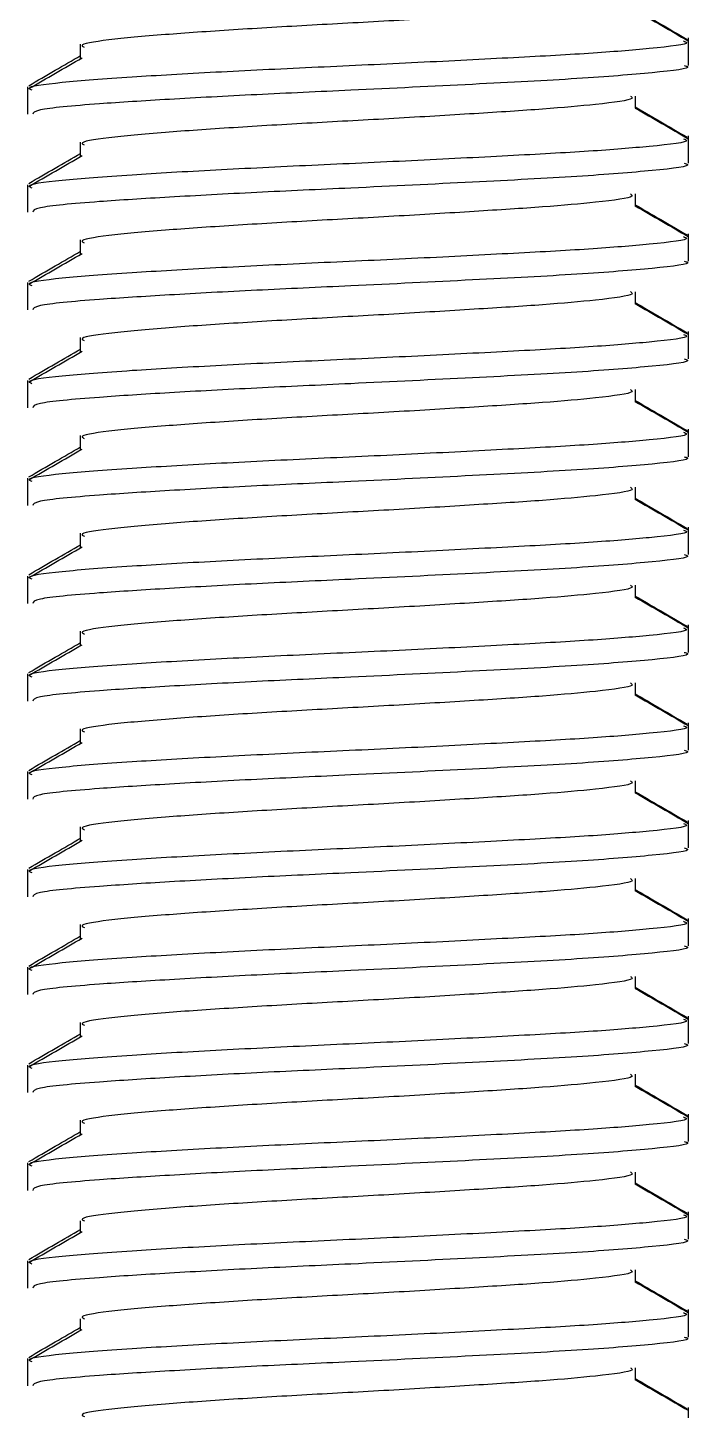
# Model space of a CAD drawing. Header units: millimetres. Extents: x 2529 to 4152, y 1088 to 2073.
# Drawn here: x 4127.45 to 4137.01, y 1146.75 to 1166.69 of the extents above; entities that cross this region are included whole.
import ezdxf

# ---------------------------------------------------------------- set-up
doc = ezdxf.new("R2010")
doc.units = ezdxf.units.MM

# ---------------------------------------------------------------- blocks, each defined once
blk = doc.blocks.new('DI_SAPATA')
at = {"color": 7, "linetype": 'Continuous', "lineweight": 25}
for p, q in [((-62.263, -1.365), (-62.263, -1.761)), ((-52.738, -2.466), (-52.738, -2.071)), ((-62.263, -2.776), (-62.263, -3.172)), ((-52.738, -3.878), (-52.738, -3.483)), ((-62.263, -4.188), (-62.263, -4.583)), ((-52.738, -5.289), (-52.738, -4.894)), ((-62.263, -5.599), (-62.263, -5.994)), ((-52.738, -6.7), (-52.738, -6.305)), ((-62.263, -7.01), (-62.263, -7.406)), ((-52.738, -8.111), (-52.738, -7.716)), ((-62.263, -8.421), (-62.263, -8.817)), ((-52.738, -9.522), (-52.738, -9.127)), ((-62.263, -9.832), (-62.263, -10.228)), ((-52.738, -10.933), (-52.738, -10.538)), ((-62.263, -11.243), (-62.263, -11.639)), ((-52.738, -12.344), (-52.738, -11.949)), ((-62.263, -12.654), (-62.263, -13.05)), ((-52.738, -13.755), (-52.738, -13.36)), ((-62.263, -14.065), (-62.263, -14.461)), ((-52.738, -15.166), (-52.738, -14.771)), ((-62.263, -15.476), (-62.263, -15.872)), ((-52.738, -16.578), (-52.738, -16.183)), ((-62.263, -16.888), (-62.263, -17.283)), ((-52.738, -17.989), (-52.738, -17.594)), ((-62.263, -18.299), (-62.263, -18.694)), ((-52.738, -19.4), (-52.738, -19.005)), ((-62.263, -19.71), (-62.263, -20.106)), ((-52.738, -20.811), (-52.738, -20.416)), ((-62.263, -21.121), (-62.263, -21.517))]:
    blk.add_line(p, q, dxfattribs=at)
for points, knots in [([(-61.429, -0.791), (-61.445, -0.803), (-61.501, -0.843), (-61.029, -0.907), (-60.209, -0.981), (-59.192, -1.045), (-58.034, -1.116), (-56.823, -1.18), (-55.676, -1.248), (-54.625, -1.321), (-53.853, -1.392), (-53.466, -1.456), (-53.539, -1.49), (-53.554, -1.497)], [0, 0, 0, 0, 0.050389, 0.171837, 0.267304, 0.361672, 0.45799, 0.552358, 0.647825, 0.74384, 0.85478, 0.968046, 1, 1, 1, 1]), ([(-61.498, -0.964), (-61.626, -1.038), (-61.88, -1.186), (-62.135, -1.333), (-62.262, -1.407)], [0, 0, 0, 0, 0.500074, 1, 1, 1, 1]), ([(-61.499, -0.949), (-61.621, -1.021), (-61.87, -1.166), (-62.12, -1.311), (-62.246, -1.385)], [0, 0, 0, 0, 0.492314, 1, 1, 1, 1]), ([(-62.193, -1.408), (-62.214, -1.416), (-62.312, -1.453), (-61.816, -1.511), (-60.889, -1.589), (-59.685, -1.653), (-58.294, -1.725), (-56.821, -1.792), (-55.415, -1.86), (-54.122, -1.935), (-53.168, -2.008), (-52.698, -2.073), (-52.78, -2.107), (-52.798, -2.114)], [0, 0, 0, 0, 0.032619, 0.15593, 0.253735, 0.349819, 0.448074, 0.544638, 0.641829, 0.739896, 0.853106, 0.968677, 1, 1, 1, 1]), ([(-53.501, -1.619), (-53.501, -1.594), (-53.501, -1.539), (-53.501, -1.484), (-53.501, -1.454)], [0, 0, 0, 0, 0.463897, 1, 1, 1, 1]), ([(-53.501, -1.663), (-53.501, -1.637), (-53.501, -1.582), (-53.501, -1.527), (-53.501, -1.497)], [0, 0, 0, 0, 0.465958, 1, 1, 1, 1]), ([(-62.205, -1.761), (-62.223, -1.767), (-62.337, -1.802), (-61.825, -1.864), (-60.744, -1.952), (-59.179, -2.033), (-57.529, -2.114), (-56.012, -2.182), (-54.747, -2.251), (-53.616, -2.322), (-52.833, -2.395), (-52.818, -2.445), (-52.812, -2.466)], [0, 0, 0, 0, 0.023631, 0.149941, 0.26903, 0.387024, 0.506433, 0.598729, 0.693132, 0.786132, 0.910896, 1, 1, 1, 1]), ([(-52.756, -2.095), (-52.884, -2.021), (-53.139, -1.873), (-53.395, -1.724), (-53.522, -1.65)], [0, 0, 0, 0, 0.499951, 1, 1, 1, 1]), ([(-52.752, -2.053), (-52.88, -1.979), (-53.13, -1.835), (-53.379, -1.69), (-53.501, -1.619)], [0, 0, 0, 0, 0.5111987, 1, 1, 1, 1]), ([(-61.498, -2.375), (-61.626, -2.449), (-61.88, -2.597), (-62.135, -2.744), (-62.262, -2.818)], [0, 0, 0, 0, 0.500084, 1, 1, 1, 1]), ([(-61.499, -2.36), (-61.621, -2.432), (-61.87, -2.577), (-62.12, -2.722), (-62.246, -2.796)], [0, 0, 0, 0, 0.492323, 1, 1, 1, 1]), ([(-61.499, -2.203), (-61.499, -2.232), (-61.499, -2.291), (-61.499, -2.35), (-61.499, -2.379)], [0, 0, 0, 0, 0.500456, 1, 1, 1, 1]), ([(-61.429, -2.202), (-61.445, -2.214), (-61.501, -2.254), (-61.029, -2.318), (-60.209, -2.392), (-59.192, -2.456), (-58.034, -2.527), (-56.823, -2.591), (-55.676, -2.659), (-54.625, -2.732), (-53.853, -2.803), (-53.466, -2.867), (-53.539, -2.901), (-53.554, -2.908)], [0, 0, 0, 0, 0.050385, 0.171832, 0.267299, 0.361667, 0.457986, 0.552353, 0.64782, 0.743835, 0.854775, 0.968041, 1, 1, 1, 1]), ([(-62.193, -2.819), (-62.214, -2.827), (-62.312, -2.864), (-61.816, -2.923), (-60.889, -3), (-59.685, -3.064), (-58.294, -3.137), (-56.821, -3.203), (-55.415, -3.271), (-54.122, -3.347), (-53.168, -3.419), (-52.698, -3.484), (-52.78, -3.518), (-52.798, -3.525)], [0, 0, 0, 0, 0.032619, 0.15593, 0.253735, 0.349819, 0.448074, 0.544638, 0.641829, 0.739896, 0.853106, 0.968677, 1, 1, 1, 1]), ([(-53.501, -3.03), (-53.501, -3.005), (-53.501, -2.95), (-53.501, -2.895), (-53.501, -2.866)], [0, 0, 0, 0, 0.463854, 1, 1, 1, 1]), ([(-53.501, -3.074), (-53.501, -3.048), (-53.501, -2.993), (-53.501, -2.938), (-53.501, -2.908)], [0, 0, 0, 0, 0.465918, 1, 1, 1, 1]), ([(-62.205, -3.172), (-62.223, -3.178), (-62.337, -3.213), (-61.825, -3.275), (-60.744, -3.363), (-59.179, -3.444), (-57.529, -3.525), (-56.012, -3.593), (-54.747, -3.662), (-53.616, -3.733), (-52.833, -3.806), (-52.818, -3.857), (-52.812, -3.878)], [0, 0, 0, 0, 0.023631, 0.149941, 0.26903, 0.387024, 0.506433, 0.598729, 0.693132, 0.786132, 0.910896, 1, 1, 1, 1]), ([(-52.756, -3.506), (-52.884, -3.432), (-53.139, -3.284), (-53.395, -3.136), (-53.522, -3.061)], [0, 0, 0, 0, 0.4999358, 1, 1, 1, 1]), ([(-52.752, -3.464), (-52.88, -3.39), (-53.13, -3.246), (-53.379, -3.101), (-53.501, -3.03)], [0, 0, 0, 0, 0.511185, 1, 1, 1, 1]), ([(-61.498, -3.786), (-61.626, -3.86), (-61.88, -4.008), (-62.135, -4.155), (-62.262, -4.229)], [0, 0, 0, 0, 0.500094, 1, 1, 1, 1]), ([(-61.499, -3.771), (-61.621, -3.843), (-61.87, -3.988), (-62.12, -4.133), (-62.246, -4.207)], [0, 0, 0, 0, 0.492332, 1, 1, 1, 1]), ([(-61.499, -3.614), (-61.499, -3.643), (-61.499, -3.702), (-61.499, -3.761), (-61.499, -3.79)], [0, 0, 0, 0, 0.500494, 1, 1, 1, 1]), ([(-61.429, -3.613), (-61.445, -3.625), (-61.501, -3.665), (-61.029, -3.729), (-60.209, -3.803), (-59.192, -3.867), (-58.034, -3.938), (-56.823, -4.002), (-55.676, -4.07), (-54.625, -4.143), (-53.853, -4.214), (-53.466, -4.279), (-53.539, -4.312), (-53.554, -4.319)], [0, 0, 0, 0, 0.0503807, 0.1718281, 0.2672949, 0.3616627, 0.457981, 0.5523485, 0.6478156, 0.7438305, 0.8547701, 0.9680364, 1, 1, 1, 1]), ([(-62.193, -4.23), (-62.214, -4.238), (-62.312, -4.275), (-61.816, -4.334), (-60.889, -4.411), (-59.685, -4.476), (-58.294, -4.548), (-56.821, -4.614), (-55.415, -4.682), (-54.122, -4.758), (-53.168, -4.83), (-52.698, -4.895), (-52.78, -4.929), (-52.798, -4.936)], [0, 0, 0, 0, 0.0326192, 0.1559298, 0.2537351, 0.3498191, 0.4480737, 0.5446385, 0.6418294, 0.7398959, 0.8531063, 0.9686771, 1, 1, 1, 1]), ([(-53.501, -4.441), (-53.501, -4.416), (-53.501, -4.361), (-53.501, -4.306), (-53.501, -4.277)], [0, 0, 0, 0, 0.463811, 1, 1, 1, 1]), ([(-53.501, -4.485), (-53.501, -4.459), (-53.501, -4.404), (-53.501, -4.349), (-53.501, -4.319)], [0, 0, 0, 0, 0.465877, 1, 1, 1, 1]), ([(-62.205, -4.583), (-62.223, -4.589), (-62.337, -4.625), (-61.825, -4.686), (-60.744, -4.774), (-59.179, -4.855), (-57.529, -4.936), (-56.012, -5.004), (-54.747, -5.073), (-53.616, -5.144), (-52.833, -5.217), (-52.818, -5.268), (-52.812, -5.289)], [0, 0, 0, 0, 0.023631, 0.149941, 0.26903, 0.387024, 0.506433, 0.598729, 0.693132, 0.786132, 0.910896, 1, 1, 1, 1]), ([(-52.756, -4.917), (-52.884, -4.843), (-53.139, -4.695), (-53.395, -4.547), (-53.522, -4.473)], [0, 0, 0, 0, 0.499921, 1, 1, 1, 1]), ([(-52.752, -4.875), (-52.88, -4.802), (-53.13, -4.657), (-53.379, -4.512), (-53.501, -4.441)], [0, 0, 0, 0, 0.511171, 1, 1, 1, 1]), ([(-61.499, -5.182), (-61.621, -5.254), (-61.87, -5.399), (-62.12, -5.545), (-62.246, -5.618)], [0, 0, 0, 0, 0.492341, 1, 1, 1, 1]), ([(-61.499, -5.025), (-61.499, -5.054), (-61.499, -5.113), (-61.499, -5.172), (-61.499, -5.201)], [0, 0, 0, 0, 0.500532, 1, 1, 1, 1]), ([(-61.429, -5.024), (-61.445, -5.036), (-61.501, -5.076), (-61.029, -5.14), (-60.209, -5.214), (-59.192, -5.278), (-58.034, -5.349), (-56.823, -5.413), (-55.676, -5.481), (-54.625, -5.554), (-53.853, -5.625), (-53.466, -5.69), (-53.539, -5.723), (-53.554, -5.73)], [0, 0, 0, 0, 0.0503764, 0.1718238, 0.2672905, 0.3616582, 0.4579765, 0.5523439, 0.647811, 0.7438258, 0.8547653, 0.9680316, 1, 1, 1, 1]), ([(-61.498, -5.197), (-61.626, -5.271), (-61.88, -5.419), (-62.135, -5.566), (-62.262, -5.64)], [0, 0, 0, 0, 0.500104, 1, 1, 1, 1]), ([(-62.193, -5.641), (-62.214, -5.649), (-62.312, -5.686), (-61.816, -5.745), (-60.889, -5.822), (-59.685, -5.887), (-58.294, -5.959), (-56.821, -6.025), (-55.415, -6.093), (-54.122, -6.169), (-53.168, -6.241), (-52.698, -6.306), (-52.78, -6.34), (-52.798, -6.347)], [0, 0, 0, 0, 0.032619, 0.15593, 0.253735, 0.349819, 0.448074, 0.544638, 0.641829, 0.739896, 0.853106, 0.968677, 1, 1, 1, 1]), ([(-53.501, -5.852), (-53.501, -5.827), (-53.501, -5.772), (-53.501, -5.717), (-53.501, -5.688)], [0, 0, 0, 0, 0.463768, 1, 1, 1, 1]), ([(-53.501, -5.896), (-53.501, -5.87), (-53.501, -5.815), (-53.501, -5.76), (-53.501, -5.731)], [0, 0, 0, 0, 0.465836, 1, 1, 1, 1]), ([(-52.756, -6.328), (-52.884, -6.254), (-53.139, -6.106), (-53.395, -5.958), (-53.522, -5.884)], [0, 0, 0, 0, 0.499906, 1, 1, 1, 1]), ([(-52.752, -6.287), (-52.88, -6.213), (-53.13, -6.068), (-53.379, -5.923), (-53.501, -5.852)], [0, 0, 0, 0, 0.511157, 1, 1, 1, 1]), ([(-62.205, -5.994), (-62.223, -6), (-62.337, -6.036), (-61.825, -6.098), (-60.744, -6.185), (-59.179, -6.266), (-57.529, -6.347), (-56.012, -6.415), (-54.747, -6.484), (-53.616, -6.556), (-52.833, -6.629), (-52.818, -6.679), (-52.812, -6.7)], [0, 0, 0, 0, 0.023631, 0.149941, 0.26903, 0.387024, 0.506433, 0.598729, 0.693132, 0.786132, 0.910896, 1, 1, 1, 1]), ([(-61.499, -6.436), (-61.499, -6.466), (-61.499, -6.524), (-61.499, -6.583), (-61.499, -6.613)], [0, 0, 0, 0, 0.50057, 1, 1, 1, 1]), ([(-61.429, -6.435), (-61.445, -6.447), (-61.501, -6.487), (-61.029, -6.551), (-60.209, -6.625), (-59.192, -6.689), (-58.034, -6.76), (-56.823, -6.824), (-55.676, -6.892), (-54.625, -6.966), (-53.853, -7.037), (-53.466, -7.101), (-53.539, -7.134), (-53.554, -7.141)], [0, 0, 0, 0, 0.050372, 0.171819, 0.267286, 0.361654, 0.457972, 0.552339, 0.647806, 0.743821, 0.854761, 0.968027, 1, 1, 1, 1]), ([(-61.498, -6.609), (-61.626, -6.682), (-61.88, -6.83), (-62.135, -6.978), (-62.262, -7.051)], [0, 0, 0, 0, 0.500114, 1, 1, 1, 1]), ([(-61.499, -6.594), (-61.621, -6.665), (-61.87, -6.81), (-62.12, -6.956), (-62.246, -7.029)], [0, 0, 0, 0, 0.4923497, 1, 1, 1, 1]), ([(-62.193, -7.053), (-62.214, -7.06), (-62.312, -7.097), (-61.816, -7.156), (-60.889, -7.233), (-59.685, -7.298), (-58.294, -7.37), (-56.821, -7.436), (-55.415, -7.505), (-54.122, -7.58), (-53.168, -7.652), (-52.698, -7.718), (-52.78, -7.751), (-52.798, -7.758)], [0, 0, 0, 0, 0.032619, 0.15593, 0.253735, 0.349819, 0.448074, 0.544638, 0.641829, 0.739896, 0.853106, 0.968677, 1, 1, 1, 1]), ([(-53.501, -7.264), (-53.501, -7.238), (-53.501, -7.183), (-53.501, -7.128), (-53.501, -7.099)], [0, 0, 0, 0, 0.4637252, 1, 1, 1, 1]), ([(-53.501, -7.307), (-53.501, -7.281), (-53.501, -7.226), (-53.501, -7.171), (-53.501, -7.142)], [0, 0, 0, 0, 0.465796, 1, 1, 1, 1]), ([(-52.756, -7.739), (-52.884, -7.665), (-53.139, -7.517), (-53.395, -7.369), (-53.522, -7.295)], [0, 0, 0, 0, 0.4998906, 1, 1, 1, 1]), ([(-52.752, -7.698), (-52.88, -7.624), (-53.13, -7.479), (-53.379, -7.334), (-53.501, -7.264)], [0, 0, 0, 0, 0.5111426, 1, 1, 1, 1]), ([(-62.205, -7.406), (-62.223, -7.411), (-62.337, -7.447), (-61.825, -7.509), (-60.744, -7.596), (-59.179, -7.677), (-57.529, -7.759), (-56.012, -7.826), (-54.747, -7.895), (-53.616, -7.967), (-52.833, -8.04), (-52.818, -8.09), (-52.812, -8.111)], [0, 0, 0, 0, 0.0236313, 0.1499406, 0.2690299, 0.3870235, 0.5064325, 0.5987294, 0.6931318, 0.7861324, 0.9108964, 1, 1, 1, 1]), ([(-61.499, -7.847), (-61.499, -7.877), (-61.499, -7.936), (-61.499, -7.994), (-61.499, -8.024)], [0, 0, 0, 0, 0.5006081, 1, 1, 1, 1]), ([(-61.429, -7.847), (-61.445, -7.858), (-61.501, -7.898), (-61.029, -7.962), (-60.209, -8.036), (-59.192, -8.1), (-58.034, -8.171), (-56.823, -8.235), (-55.676, -8.303), (-54.625, -8.377), (-53.853, -8.448), (-53.466, -8.512), (-53.539, -8.545), (-53.555, -8.553)], [0, 0, 0, 0, 0.0503678, 0.171815, 0.2672817, 0.3616493, 0.4579675, 0.5523348, 0.6478018, 0.7438164, 0.8547559, 0.968022, 1, 1, 1, 1]), ([(-61.498, -8.02), (-61.626, -8.094), (-61.88, -8.241), (-62.135, -8.389), (-62.262, -8.462)], [0, 0, 0, 0, 0.500123, 1, 1, 1, 1]), ([(-61.499, -8.005), (-61.621, -8.076), (-61.87, -8.222), (-62.12, -8.367), (-62.246, -8.44)], [0, 0, 0, 0, 0.492359, 1, 1, 1, 1]), ([(-62.193, -8.464), (-62.214, -8.471), (-62.312, -8.508), (-61.816, -8.567), (-60.889, -8.644), (-59.685, -8.709), (-58.294, -8.781), (-56.821, -8.847), (-55.415, -8.916), (-54.122, -8.991), (-53.168, -9.063), (-52.698, -9.129), (-52.78, -9.162), (-52.798, -9.169)], [0, 0, 0, 0, 0.032619, 0.15593, 0.253735, 0.349819, 0.448074, 0.544638, 0.641829, 0.739896, 0.853106, 0.968677, 1, 1, 1, 1]), ([(-53.501, -8.675), (-53.501, -8.649), (-53.501, -8.594), (-53.501, -8.539), (-53.501, -8.51)], [0, 0, 0, 0, 0.463682, 1, 1, 1, 1]), ([(-53.501, -8.718), (-53.501, -8.692), (-53.501, -8.637), (-53.501, -8.582), (-53.501, -8.553)], [0, 0, 0, 0, 0.465755, 1, 1, 1, 1]), ([(-52.756, -9.15), (-52.884, -9.076), (-53.139, -8.928), (-53.395, -8.78), (-53.522, -8.706)], [0, 0, 0, 0, 0.499876, 1, 1, 1, 1]), ([(-52.752, -9.109), (-52.88, -9.035), (-53.13, -8.89), (-53.379, -8.745), (-53.501, -8.675)], [0, 0, 0, 0, 0.511129, 1, 1, 1, 1]), ([(-62.205, -8.817), (-62.223, -8.822), (-62.337, -8.858), (-61.825, -8.92), (-60.744, -9.007), (-59.179, -9.088), (-57.529, -9.17), (-56.012, -9.237), (-54.747, -9.307), (-53.616, -9.378), (-52.833, -9.451), (-52.818, -9.501), (-52.812, -9.522)], [0, 0, 0, 0, 0.0236313, 0.1499406, 0.2690299, 0.3870235, 0.5064325, 0.5987294, 0.6931318, 0.7861324, 0.9108964, 1, 1, 1, 1]), ([(-61.499, -9.258), (-61.499, -9.288), (-61.499, -9.347), (-61.499, -9.405), (-61.499, -9.435)], [0, 0, 0, 0, 0.500646, 1, 1, 1, 1]), ([(-61.429, -9.258), (-61.445, -9.269), (-61.501, -9.309), (-61.029, -9.373), (-60.209, -9.447), (-59.192, -9.512), (-58.034, -9.582), (-56.823, -9.647), (-55.676, -9.714), (-54.625, -9.788), (-53.853, -9.859), (-53.466, -9.923), (-53.539, -9.956), (-53.555, -9.964)], [0, 0, 0, 0, 0.050363, 0.171811, 0.267277, 0.361645, 0.457963, 0.55233, 0.647797, 0.743812, 0.854751, 0.968017, 1, 1, 1, 1]), ([(-61.498, -9.431), (-61.626, -9.505), (-61.88, -9.652), (-62.135, -9.8), (-62.262, -9.874)], [0, 0, 0, 0, 0.500133, 1, 1, 1, 1]), ([(-61.499, -9.416), (-61.621, -9.487), (-61.87, -9.633), (-62.12, -9.778), (-62.246, -9.852)], [0, 0, 0, 0, 0.492368, 1, 1, 1, 1]), ([(-62.193, -9.875), (-62.214, -9.883), (-62.312, -9.919), (-61.816, -9.978), (-60.889, -10.055), (-59.685, -10.12), (-58.294, -10.192), (-56.821, -10.258), (-55.415, -10.327), (-54.122, -10.402), (-53.168, -10.474), (-52.698, -10.54), (-52.78, -10.573), (-52.798, -10.581)], [0, 0, 0, 0, 0.032619, 0.15593, 0.253735, 0.349819, 0.448074, 0.544638, 0.641829, 0.739896, 0.853106, 0.968677, 1, 1, 1, 1]), ([(-53.501, -10.086), (-53.501, -10.06), (-53.501, -10.005), (-53.501, -9.951), (-53.501, -9.921)], [0, 0, 0, 0, 0.4636393, 1, 1, 1, 1]), ([(-53.501, -10.129), (-53.501, -10.104), (-53.501, -10.048), (-53.501, -9.993), (-53.501, -9.964)], [0, 0, 0, 0, 0.465714, 1, 1, 1, 1]), ([(-52.756, -10.561), (-52.884, -10.487), (-53.139, -10.339), (-53.395, -10.191), (-53.522, -10.117)], [0, 0, 0, 0, 0.49986, 1, 1, 1, 1]), ([(-52.752, -10.52), (-52.88, -10.446), (-53.13, -10.301), (-53.379, -10.157), (-53.501, -10.086)], [0, 0, 0, 0, 0.511114, 1, 1, 1, 1]), ([(-62.205, -10.228), (-62.223, -10.233), (-62.337, -10.269), (-61.825, -10.331), (-60.744, -10.419), (-59.179, -10.5), (-57.529, -10.581), (-56.012, -10.648), (-54.747, -10.718), (-53.616, -10.789), (-52.833, -10.862), (-52.818, -10.912), (-52.812, -10.933)], [0, 0, 0, 0, 0.0236313, 0.1499406, 0.2690299, 0.3870235, 0.5064325, 0.5987294, 0.6931318, 0.7861324, 0.9108964, 1, 1, 1, 1]), ([(-61.499, -10.669), (-61.499, -10.699), (-61.499, -10.758), (-61.499, -10.817), (-61.499, -10.846)], [0, 0, 0, 0, 0.500684, 1, 1, 1, 1]), ([(-61.429, -10.669), (-61.445, -10.681), (-61.501, -10.72), (-61.029, -10.784), (-60.209, -10.859), (-59.192, -10.923), (-58.034, -10.993), (-56.823, -11.058), (-55.676, -11.125), (-54.625, -11.199), (-53.853, -11.27), (-53.466, -11.334), (-53.539, -11.367), (-53.555, -11.375)], [0, 0, 0, 0, 0.050359, 0.171806, 0.267273, 0.36164, 0.457958, 0.552326, 0.647792, 0.743807, 0.854746, 0.968012, 1, 1, 1, 1]), ([(-61.498, -10.842), (-61.626, -10.916), (-61.88, -11.063), (-62.135, -11.211), (-62.262, -11.285)], [0, 0, 0, 0, 0.500143, 1, 1, 1, 1]), ([(-61.499, -10.827), (-61.621, -10.898), (-61.87, -11.044), (-62.12, -11.189), (-62.246, -11.263)], [0, 0, 0, 0, 0.492376, 1, 1, 1, 1]), ([(-62.193, -11.286), (-62.214, -11.294), (-62.312, -11.33), (-61.816, -11.389), (-60.889, -11.466), (-59.685, -11.531), (-58.294, -11.603), (-56.821, -11.67), (-55.415, -11.738), (-54.122, -11.813), (-53.168, -11.886), (-52.698, -11.951), (-52.78, -11.984), (-52.798, -11.992)], [0, 0, 0, 0, 0.032619, 0.15593, 0.253735, 0.349819, 0.448074, 0.544638, 0.641829, 0.739896, 0.853106, 0.968677, 1, 1, 1, 1]), ([(-53.501, -11.497), (-53.501, -11.471), (-53.501, -11.417), (-53.501, -11.362), (-53.501, -11.332)], [0, 0, 0, 0, 0.463596, 1, 1, 1, 1]), ([(-52.756, -11.972), (-52.884, -11.898), (-53.139, -11.75), (-53.395, -11.602), (-53.522, -11.528)], [0, 0, 0, 0, 0.499845, 1, 1, 1, 1]), ([(-53.501, -11.54), (-53.501, -11.515), (-53.501, -11.46), (-53.501, -11.404), (-53.501, -11.375)], [0, 0, 0, 0, 0.465674, 1, 1, 1, 1]), ([(-52.752, -11.931), (-52.88, -11.857), (-53.13, -11.712), (-53.379, -11.568), (-53.501, -11.497)], [0, 0, 0, 0, 0.5111005, 1, 1, 1, 1]), ([(-62.205, -11.639), (-62.223, -11.645), (-62.337, -11.68), (-61.825, -11.742), (-60.744, -11.83), (-59.179, -11.911), (-57.529, -11.992), (-56.012, -12.06), (-54.747, -12.129), (-53.616, -12.2), (-52.833, -12.273), (-52.818, -12.323), (-52.812, -12.344)], [0, 0, 0, 0, 0.023631, 0.149941, 0.26903, 0.387024, 0.506433, 0.598729, 0.693132, 0.786132, 0.910896, 1, 1, 1, 1]), ([(-61.499, -12.081), (-61.499, -12.11), (-61.499, -12.169), (-61.499, -12.228), (-61.499, -12.257)], [0, 0, 0, 0, 0.5007219, 1, 1, 1, 1]), ([(-61.429, -12.08), (-61.445, -12.092), (-61.501, -12.132), (-61.029, -12.195), (-60.209, -12.27), (-59.192, -12.334), (-58.034, -12.405), (-56.823, -12.469), (-55.676, -12.537), (-54.625, -12.61), (-53.853, -12.681), (-53.466, -12.745), (-53.539, -12.779), (-53.555, -12.786)], [0, 0, 0, 0, 0.050355, 0.171802, 0.267268, 0.361636, 0.457954, 0.552321, 0.647788, 0.743802, 0.854742, 0.968008, 1, 1, 1, 1]), ([(-61.498, -12.253), (-61.626, -12.327), (-61.88, -12.475), (-62.135, -12.622), (-62.262, -12.696)], [0, 0, 0, 0, 0.5001532, 1, 1, 1, 1]), ([(-61.499, -12.238), (-61.621, -12.31), (-61.87, -12.455), (-62.12, -12.6), (-62.246, -12.674)], [0, 0, 0, 0, 0.492385, 1, 1, 1, 1]), ([(-62.193, -12.697), (-62.214, -12.705), (-62.312, -12.742), (-61.816, -12.8), (-60.889, -12.878), (-59.685, -12.942), (-58.294, -13.014), (-56.821, -13.081), (-55.415, -13.149), (-54.122, -13.224), (-53.168, -13.297), (-52.698, -13.362), (-52.78, -13.396), (-52.798, -13.403)], [0, 0, 0, 0, 0.0326192, 0.1559298, 0.2537351, 0.3498191, 0.4480737, 0.5446385, 0.6418294, 0.7398959, 0.8531063, 0.9686771, 1, 1, 1, 1]), ([(-53.501, -12.908), (-53.501, -12.883), (-53.501, -12.828), (-53.501, -12.773), (-53.501, -12.743)], [0, 0, 0, 0, 0.463554, 1, 1, 1, 1]), ([(-52.756, -13.384), (-52.884, -13.31), (-53.139, -13.162), (-53.395, -13.013), (-53.522, -12.939)], [0, 0, 0, 0, 0.49983, 1, 1, 1, 1]), ([(-53.501, -12.951), (-53.501, -12.926), (-53.501, -12.871), (-53.501, -12.816), (-53.501, -12.786)], [0, 0, 0, 0, 0.465633, 1, 1, 1, 1]), ([(-52.752, -13.342), (-52.88, -13.268), (-53.13, -13.124), (-53.379, -12.979), (-53.501, -12.908)], [0, 0, 0, 0, 0.511086, 1, 1, 1, 1]), ([(-62.205, -13.05), (-62.223, -13.056), (-62.337, -13.091), (-61.825, -13.153), (-60.744, -13.241), (-59.179, -13.322), (-57.529, -13.403), (-56.012, -13.471), (-54.747, -13.54), (-53.616, -13.611), (-52.833, -13.684), (-52.818, -13.734), (-52.812, -13.755)], [0, 0, 0, 0, 0.023631, 0.149941, 0.26903, 0.387024, 0.506433, 0.598729, 0.693132, 0.786132, 0.910896, 1, 1, 1, 1]), ([(-61.499, -13.492), (-61.499, -13.521), (-61.499, -13.58), (-61.499, -13.639), (-61.499, -13.668)], [0, 0, 0, 0, 0.50076, 1, 1, 1, 1]), ([(-61.429, -13.491), (-61.445, -13.503), (-61.501, -13.543), (-61.029, -13.607), (-60.209, -13.681), (-59.192, -13.745), (-58.034, -13.816), (-56.823, -13.88), (-55.676, -13.948), (-54.625, -14.021), (-53.853, -14.092), (-53.466, -14.156), (-53.539, -14.19), (-53.555, -14.197)], [0, 0, 0, 0, 0.050351, 0.171798, 0.267264, 0.361631, 0.457949, 0.552316, 0.647783, 0.743798, 0.854737, 0.968003, 1, 1, 1, 1]), ([(-61.498, -13.664), (-61.626, -13.738), (-61.88, -13.886), (-62.135, -14.033), (-62.262, -14.107)], [0, 0, 0, 0, 0.500163, 1, 1, 1, 1]), ([(-61.499, -13.649), (-61.621, -13.721), (-61.87, -13.866), (-62.12, -14.011), (-62.246, -14.085)], [0, 0, 0, 0, 0.492394, 1, 1, 1, 1]), ([(-62.193, -14.108), (-62.214, -14.116), (-62.312, -14.153), (-61.816, -14.211), (-60.889, -14.289), (-59.685, -14.353), (-58.294, -14.425), (-56.821, -14.492), (-55.415, -14.56), (-54.122, -14.635), (-53.168, -14.708), (-52.698, -14.773), (-52.78, -14.807), (-52.798, -14.814)], [0, 0, 0, 0, 0.032619, 0.15593, 0.253735, 0.349819, 0.448074, 0.544638, 0.641829, 0.739896, 0.853106, 0.968677, 1, 1, 1, 1]), ([(-53.501, -14.319), (-53.501, -14.294), (-53.501, -14.239), (-53.501, -14.184), (-53.501, -14.154)], [0, 0, 0, 0, 0.463511, 1, 1, 1, 1]), ([(-52.756, -14.795), (-52.884, -14.721), (-53.139, -14.573), (-53.395, -14.424), (-53.522, -14.35)], [0, 0, 0, 0, 0.499815, 1, 1, 1, 1]), ([(-53.501, -14.363), (-53.501, -14.337), (-53.501, -14.282), (-53.501, -14.227), (-53.501, -14.197)], [0, 0, 0, 0, 0.465593, 1, 1, 1, 1]), ([(-52.752, -14.753), (-52.88, -14.679), (-53.13, -14.535), (-53.379, -14.39), (-53.501, -14.319)], [0, 0, 0, 0, 0.511072, 1, 1, 1, 1]), ([(-62.205, -14.461), (-62.223, -14.467), (-62.337, -14.502), (-61.825, -14.564), (-60.744, -14.652), (-59.179, -14.733), (-57.529, -14.814), (-56.012, -14.882), (-54.747, -14.951), (-53.616, -15.022), (-52.833, -15.095), (-52.818, -15.145), (-52.812, -15.166)], [0, 0, 0, 0, 0.023631, 0.149941, 0.26903, 0.387024, 0.506433, 0.598729, 0.693132, 0.786132, 0.910896, 1, 1, 1, 1]), ([(-61.499, -14.903), (-61.499, -14.932), (-61.499, -14.991), (-61.499, -15.05), (-61.499, -15.079)], [0, 0, 0, 0, 0.500798, 1, 1, 1, 1]), ([(-61.429, -14.902), (-61.445, -14.914), (-61.501, -14.954), (-61.029, -15.018), (-60.209, -15.092), (-59.192, -15.156), (-58.034, -15.227), (-56.823, -15.291), (-55.676, -15.359), (-54.625, -15.432), (-53.853, -15.503), (-53.466, -15.568), (-53.539, -15.601), (-53.555, -15.608)], [0, 0, 0, 0, 0.050346, 0.171793, 0.26726, 0.361627, 0.457945, 0.552312, 0.647779, 0.743793, 0.854732, 0.967998, 1, 1, 1, 1]), ([(-61.498, -15.075), (-61.626, -15.149), (-61.88, -15.297), (-62.135, -15.444), (-62.262, -15.518)], [0, 0, 0, 0, 0.500173, 1, 1, 1, 1]), ([(-61.499, -15.06), (-61.621, -15.132), (-61.87, -15.277), (-62.12, -15.422), (-62.246, -15.496)], [0, 0, 0, 0, 0.492403, 1, 1, 1, 1]), ([(-62.193, -15.519), (-62.214, -15.527), (-62.312, -15.564), (-61.816, -15.623), (-60.889, -15.7), (-59.685, -15.764), (-58.294, -15.837), (-56.821, -15.903), (-55.415, -15.971), (-54.122, -16.047), (-53.168, -16.119), (-52.698, -16.184), (-52.78, -16.218), (-52.798, -16.225)], [0, 0, 0, 0, 0.0326192, 0.1559298, 0.2537351, 0.3498191, 0.4480737, 0.5446385, 0.6418294, 0.7398959, 0.8531063, 0.9686771, 1, 1, 1, 1]), ([(-53.501, -15.73), (-53.501, -15.705), (-53.501, -15.65), (-53.501, -15.595), (-53.501, -15.566)], [0, 0, 0, 0, 0.463468, 1, 1, 1, 1]), ([(-53.501, -15.774), (-53.501, -15.748), (-53.501, -15.693), (-53.501, -15.638), (-53.501, -15.608)], [0, 0, 0, 0, 0.465552, 1, 1, 1, 1]), ([(-52.752, -16.164), (-52.88, -16.09), (-53.13, -15.946), (-53.379, -15.801), (-53.501, -15.73)], [0, 0, 0, 0, 0.511058, 1, 1, 1, 1]), ([(-62.205, -15.872), (-62.223, -15.878), (-62.337, -15.913), (-61.825, -15.975), (-60.744, -16.063), (-59.179, -16.144), (-57.529, -16.225), (-56.012, -16.293), (-54.747, -16.362), (-53.616, -16.433), (-52.833, -16.506), (-52.818, -16.557), (-52.812, -16.578)], [0, 0, 0, 0, 0.023631, 0.149941, 0.26903, 0.387024, 0.506433, 0.598729, 0.693132, 0.786132, 0.910896, 1, 1, 1, 1]), ([(-52.756, -16.206), (-52.884, -16.132), (-53.139, -15.984), (-53.395, -15.836), (-53.522, -15.761)], [0, 0, 0, 0, 0.4998, 1, 1, 1, 1]), ([(-61.499, -16.314), (-61.499, -16.343), (-61.499, -16.402), (-61.499, -16.461), (-61.499, -16.49)], [0, 0, 0, 0, 0.500836, 1, 1, 1, 1]), ([(-61.429, -16.313), (-61.445, -16.325), (-61.501, -16.365), (-61.029, -16.429), (-60.209, -16.503), (-59.192, -16.567), (-58.034, -16.638), (-56.823, -16.702), (-55.676, -16.77), (-54.625, -16.843), (-53.853, -16.914), (-53.466, -16.979), (-53.539, -17.012), (-53.555, -17.019)], [0, 0, 0, 0, 0.050342, 0.171789, 0.267255, 0.361622, 0.45794, 0.552307, 0.647774, 0.743788, 0.854727, 0.967993, 1, 1, 1, 1]), ([(-61.498, -16.486), (-61.626, -16.56), (-61.88, -16.708), (-62.135, -16.855), (-62.262, -16.929)], [0, 0, 0, 0, 0.500183, 1, 1, 1, 1]), ([(-61.499, -16.471), (-61.621, -16.543), (-61.87, -16.688), (-62.12, -16.833), (-62.246, -16.907)], [0, 0, 0, 0, 0.492412, 1, 1, 1, 1]), ([(-62.193, -16.93), (-62.214, -16.938), (-62.312, -16.975), (-61.816, -17.034), (-60.889, -17.111), (-59.685, -17.176), (-58.294, -17.248), (-56.821, -17.314), (-55.415, -17.382), (-54.122, -17.458), (-53.168, -17.53), (-52.698, -17.595), (-52.78, -17.629), (-52.798, -17.636)], [0, 0, 0, 0, 0.032619, 0.15593, 0.253735, 0.349819, 0.448074, 0.544638, 0.641829, 0.739896, 0.853106, 0.968677, 1, 1, 1, 1]), ([(-53.501, -17.141), (-53.501, -17.116), (-53.501, -17.061), (-53.501, -17.006), (-53.501, -16.977)], [0, 0, 0, 0, 0.463425, 1, 1, 1, 1]), ([(-53.501, -17.185), (-53.501, -17.159), (-53.501, -17.104), (-53.501, -17.049), (-53.501, -17.019)], [0, 0, 0, 0, 0.465511, 1, 1, 1, 1]), ([(-52.752, -17.575), (-52.88, -17.502), (-53.13, -17.357), (-53.379, -17.212), (-53.501, -17.141)], [0, 0, 0, 0, 0.511044, 1, 1, 1, 1]), ([(-62.205, -17.283), (-62.223, -17.289), (-62.337, -17.325), (-61.825, -17.386), (-60.744, -17.474), (-59.179, -17.555), (-57.529, -17.636), (-56.012, -17.704), (-54.747, -17.773), (-53.616, -17.844), (-52.833, -17.917), (-52.818, -17.968), (-52.812, -17.989)], [0, 0, 0, 0, 0.023631, 0.149941, 0.26903, 0.387024, 0.506433, 0.598729, 0.693132, 0.786132, 0.910896, 1, 1, 1, 1]), ([(-52.756, -17.617), (-52.884, -17.543), (-53.139, -17.395), (-53.395, -17.247), (-53.522, -17.173)], [0, 0, 0, 0, 0.499785, 1, 1, 1, 1]), ([(-61.499, -17.725), (-61.499, -17.754), (-61.499, -17.813), (-61.499, -17.872), (-61.499, -17.901)], [0, 0, 0, 0, 0.5008736, 1, 1, 1, 1]), ([(-61.429, -17.724), (-61.445, -17.736), (-61.501, -17.776), (-61.029, -17.84), (-60.209, -17.914), (-59.192, -17.978), (-58.034, -18.049), (-56.823, -18.113), (-55.676, -18.181), (-54.625, -18.254), (-53.853, -18.325), (-53.466, -18.39), (-53.539, -18.423), (-53.555, -18.43)], [0, 0, 0, 0, 0.0503377, 0.1717845, 0.2672508, 0.361618, 0.4579358, 0.5523027, 0.6477693, 0.7437836, 0.8547226, 0.9679883, 1, 1, 1, 1]), ([(-61.498, -17.897), (-61.626, -17.971), (-61.88, -18.119), (-62.135, -18.267), (-62.262, -18.34)], [0, 0, 0, 0, 0.500193, 1, 1, 1, 1]), ([(-61.499, -17.882), (-61.621, -17.954), (-61.87, -18.099), (-62.12, -18.245), (-62.246, -18.318)], [0, 0, 0, 0, 0.492421, 1, 1, 1, 1]), ([(-62.193, -18.341), (-62.214, -18.349), (-62.312, -18.386), (-61.816, -18.445), (-60.889, -18.522), (-59.685, -18.587), (-58.294, -18.659), (-56.821, -18.725), (-55.415, -18.793), (-54.122, -18.869), (-53.168, -18.941), (-52.698, -19.006), (-52.78, -19.04), (-52.798, -19.047)], [0, 0, 0, 0, 0.032619, 0.15593, 0.253735, 0.349819, 0.448074, 0.544638, 0.641829, 0.739896, 0.853106, 0.968677, 1, 1, 1, 1]), ([(-53.501, -18.596), (-53.501, -18.57), (-53.501, -18.515), (-53.501, -18.46), (-53.501, -18.431)], [0, 0, 0, 0, 0.465471, 1, 1, 1, 1]), ([(-62.205, -18.694), (-62.223, -18.7), (-62.337, -18.736), (-61.825, -18.798), (-60.744, -18.885), (-59.179, -18.966), (-57.529, -19.047), (-56.012, -19.115), (-54.747, -19.184), (-53.616, -19.256), (-52.833, -19.329), (-52.818, -19.379), (-52.812, -19.4)], [0, 0, 0, 0, 0.023631, 0.149941, 0.26903, 0.387024, 0.506433, 0.598729, 0.693132, 0.786132, 0.910896, 1, 1, 1, 1]), ([(-52.756, -19.028), (-52.884, -18.954), (-53.139, -18.806), (-53.395, -18.658), (-53.522, -18.584)], [0, 0, 0, 0, 0.49977, 1, 1, 1, 1]), ([(-52.752, -18.987), (-52.88, -18.913), (-53.13, -18.768), (-53.379, -18.623), (-53.501, -18.552)], [0, 0, 0, 0, 0.51103, 1, 1, 1, 1]), ([(-61.499, -19.136), (-61.499, -19.166), (-61.499, -19.224), (-61.499, -19.283), (-61.499, -19.313)], [0, 0, 0, 0, 0.500912, 1, 1, 1, 1]), ([(-61.429, -19.135), (-61.445, -19.147), (-61.501, -19.187), (-61.029, -19.251), (-60.209, -19.325), (-59.192, -19.389), (-58.034, -19.46), (-56.823, -19.524), (-55.676, -19.592), (-54.625, -19.666), (-53.853, -19.737), (-53.466, -19.801), (-53.539, -19.834), (-53.555, -19.841)], [0, 0, 0, 0, 0.050333, 0.17178, 0.267246, 0.361613, 0.457931, 0.552298, 0.647765, 0.743779, 0.854718, 0.967984, 1, 1, 1, 1]), ([(-61.498, -19.309), (-61.626, -19.382), (-61.88, -19.53), (-62.135, -19.678), (-62.262, -19.751)], [0, 0, 0, 0, 0.5002026, 1, 1, 1, 1]), ([(-61.499, -19.294), (-61.621, -19.365), (-61.87, -19.51), (-62.12, -19.656), (-62.246, -19.729)], [0, 0, 0, 0, 0.49243, 1, 1, 1, 1]), ([(-62.193, -19.753), (-62.214, -19.76), (-62.312, -19.797), (-61.816, -19.856), (-60.889, -19.933), (-59.685, -19.998), (-58.294, -20.07), (-56.821, -20.136), (-55.415, -20.205), (-54.122, -20.28), (-53.168, -20.352), (-52.698, -20.418), (-52.78, -20.451), (-52.798, -20.458)], [0, 0, 0, 0, 0.0326192, 0.1559298, 0.2537351, 0.3498191, 0.4480737, 0.5446385, 0.6418294, 0.7398959, 0.8531063, 0.9686771, 1, 1, 1, 1]), ([(-53.501, -20.007), (-53.501, -19.981), (-53.501, -19.926), (-53.501, -19.871), (-53.501, -19.842)], [0, 0, 0, 0, 0.46543, 1, 1, 1, 1]), ([(-62.205, -20.106), (-62.223, -20.111), (-62.337, -20.147), (-61.825, -20.209), (-60.744, -20.296), (-59.179, -20.377), (-57.529, -20.459), (-56.012, -20.526), (-54.747, -20.595), (-53.616, -20.667), (-52.833, -20.74), (-52.818, -20.79), (-52.812, -20.811)], [0, 0, 0, 0, 0.023631, 0.149941, 0.26903, 0.387024, 0.506433, 0.598729, 0.693132, 0.786132, 0.910896, 1, 1, 1, 1]), ([(-52.756, -20.439), (-52.884, -20.365), (-53.139, -20.217), (-53.395, -20.069), (-53.522, -19.995)], [0, 0, 0, 0, 0.4997552, 1, 1, 1, 1]), ([(-52.752, -20.398), (-52.88, -20.324), (-53.13, -20.179), (-53.379, -20.034), (-53.501, -19.964)], [0, 0, 0, 0, 0.511016, 1, 1, 1, 1]), ([(-61.498, -20.72), (-61.626, -20.794), (-61.88, -20.941), (-62.135, -21.089), (-62.262, -21.162)], [0, 0, 0, 0, 0.500213, 1, 1, 1, 1]), ([(-61.499, -20.705), (-61.621, -20.776), (-61.87, -20.922), (-62.12, -21.067), (-62.246, -21.14)], [0, 0, 0, 0, 0.492439, 1, 1, 1, 1]), ([(-61.499, -20.547), (-61.499, -20.577), (-61.499, -20.636), (-61.499, -20.694), (-61.499, -20.724)], [0, 0, 0, 0, 0.500949, 1, 1, 1, 1]), ([(-61.429, -20.547), (-61.445, -20.558), (-61.501, -20.598), (-61.029, -20.662), (-60.209, -20.736), (-59.192, -20.8), (-58.034, -20.871), (-56.823, -20.935), (-55.676, -21.003), (-54.625, -21.077), (-53.853, -21.148), (-53.466, -21.212), (-53.539, -21.245), (-53.555, -21.253)], [0, 0, 0, 0, 0.0503291, 0.1717757, 0.2672419, 0.361609, 0.4579267, 0.5522936, 0.6477601, 0.7437743, 0.8547131, 0.9679787, 1, 1, 1, 1])]:
    blk.add_open_spline(points, degree=3, knots=knots, dxfattribs=at)

msp = doc.modelspace()

# ---------------------------------------------------------------- block references
at = {"xscale": -1}
msp.add_blockref('DI_SAPATA', (4074.716, 1167.908), dxfattribs=at)

doc.saveas('drawing.dxf')
